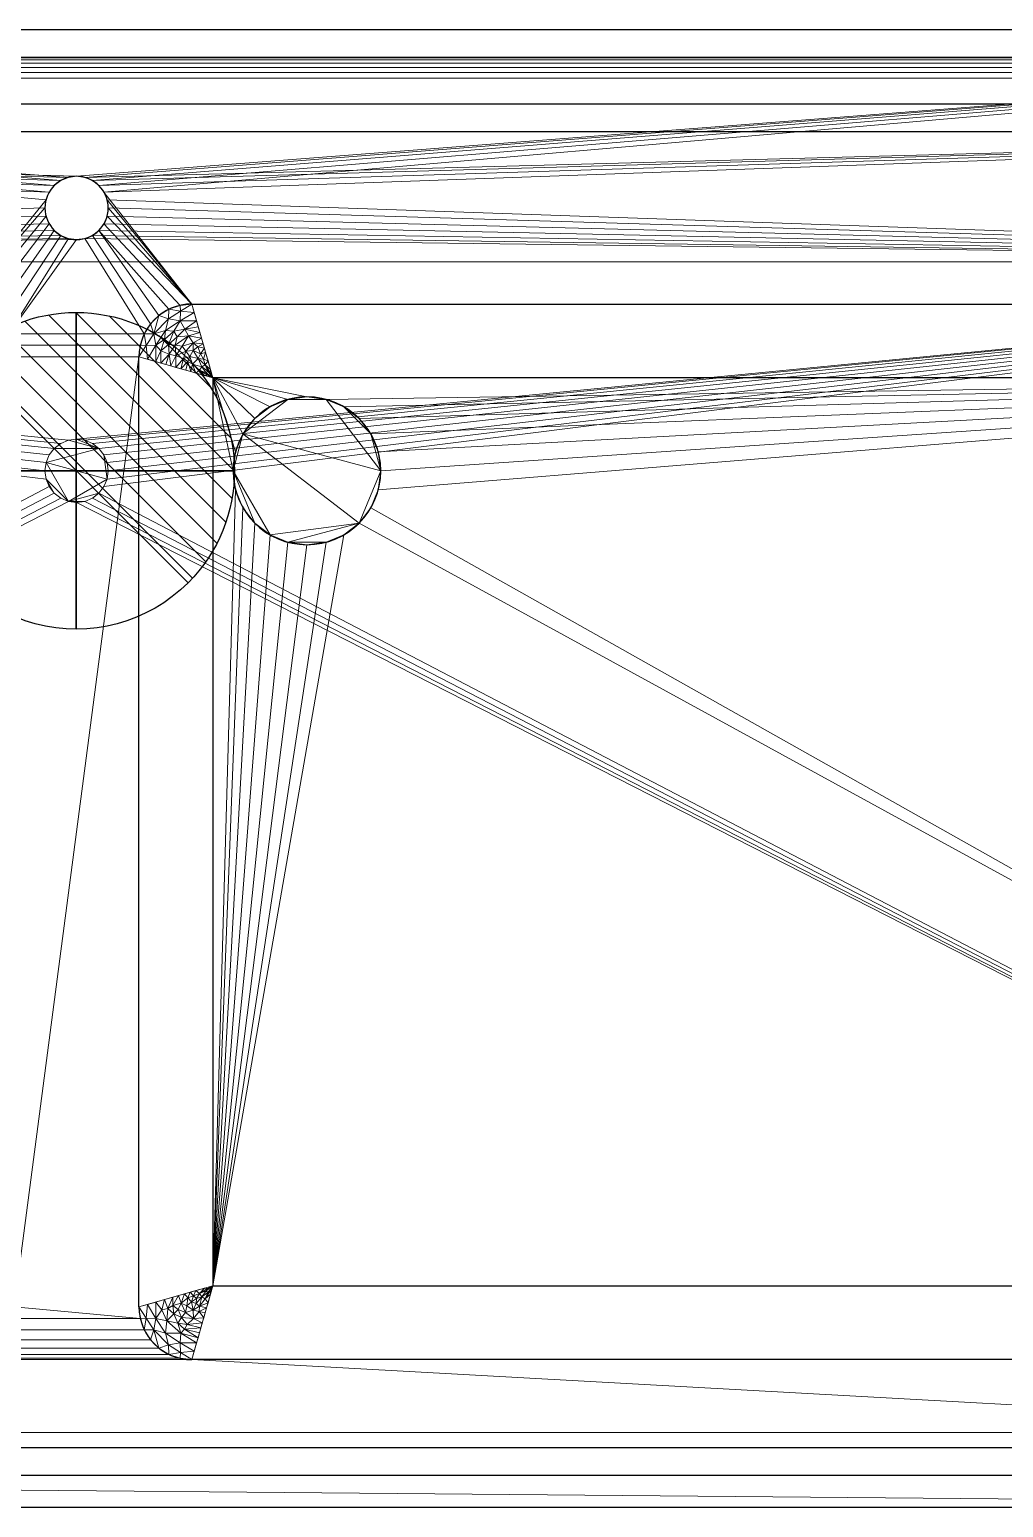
# Model space of a CAD drawing. Header units: millimetres. Extents: x -1 to 1801, y -701 to 1.
# Drawn here: x 878 to 1339, y -700 to 0 of the extents above; entities that cross this region are included whole.
import ezdxf

# ---------------------------------------------------------------- set-up
doc = ezdxf.new("R2010")
doc.units = ezdxf.units.MM
for name, color, linetype in [('IQ_200_2D', 1, 'Continuous'), ('IQ_200_3D', 1, 'Continuous'), ('IQ_204_2D', 7, 'Continuous'), ('IQ_204_3D', 7, 'Continuous'), ('IQ_CON_DRAIN_INT', 7, 'Continuous')]:
    doc.layers.add(name, color=color, linetype=linetype)

# ---------------------------------------------------------------- blocks, each defined once
blk = doc.blocks.new('*X1')
at = {"color": 0}
for p, q in [((313.993, 2209.039), (321.505, 2216.552)), ((314.108, 2207.74), (322.804, 2216.436)), ((314.158, 2210.619), (319.926, 2216.386)), ((314.399, 2206.617), (323.928, 2216.145)), ((314.821, 2205.625), (324.919, 2215.723)), ((315.101, 2212.976), (317.568, 2215.443)), ((315.354, 2204.743), (325.801, 2215.191)), ((315.985, 2203.96), (326.584, 2214.559))]:
    blk.add_line(p, q, dxfattribs=at)
blk = doc.blocks.new('drain')
blk.add_line((-2.121, -2.121), (2.121, 2.121))
at = {"extrusion": (-1, 0, 0)}
blk.add_line((0, 2.121, -2.121), (0, -2.121, 2.121), dxfattribs=at)
at = {"extrusion": (0, -1, 0)}
blk.add_line((-2.121, 0, -2.121), (2.121, 0, 2.121), dxfattribs=at)
at = {"extrusion": (-1, 0, 0)}
for start, end in [(45, 225), (225, 45)]:
    blk.add_arc((0, 0), 3, start, end, dxfattribs=at)
for start, end in [(45, 225), (225, 45)]:
    blk.add_arc((0, 0), 3, start, end)
at = {"extrusion": (0, -1, 0)}
for start, end in [(45, 225), (225, 45)]:
    blk.add_arc((0, 0), 3, start, end, dxfattribs=at)
at = {"xscale": 0.4000000000000909, "yscale": 0.4000000000000909, "zscale": 0.4000000000000909}
blk.add_blockref('*X1', (-128.597, -883.621), dxfattribs=at)
at = {"extrusion": (-1, 0, 0), "xscale": 0.3999999999999773, "yscale": 0.3999999999999773, "zscale": 0.3999999999999773}
blk.add_blockref('*X1', (-128.597, -883.621), dxfattribs=at)
at = {"extrusion": (0, -1, 0), "xscale": 0.4000000000000909, "yscale": 0.4000000000000909, "zscale": 0.4000000000000909}
blk.add_blockref('*X1', (-128.597, -883.621), dxfattribs=at)

msp = doc.modelspace()

# ---------------------------------------------------------------- linework, layer by layer
at = {"layer": 'IQ_200_2D'}
for p, q in [((0, 0), (1800, 0)), ((1800, -700), (0, -700))]:
    msp.add_line(p, q, dxfattribs=at)
at = {"layer": 'IQ_204_2D'}
for p, q in [((0, -13), (1800, -13)), ((90, -35.11), (1710, -35.11)), ((1710, -48.39), (90, -48.39)), ((954.59, -130), (1704.59, -130)), ((929.59, -605), (929.59, -155)), ((964.59, -165), (964.59, -595)), ((1694.59, -165), (964.59, -165)), ((964.59, -595), (1694.59, -595)), ((1704.59, -630), (954.59, -630)), ((90, -671.61), (1710, -671.61)), ((1710, -684.89), (90, -684.89))]:
    msp.add_line(p, q, dxfattribs=at)
for centre, radius, start, end in [((900, -84.5), 15, 360, 180), ((900, -84.5), 15, 180, 360), ((954.59, -155), 25, 90, 180), ((1009.19, -209), 35, 90, 270), ((1009.19, -209), 35, 270, 90), ((954.59, -605), 25, 180, 270)]:
    msp.add_arc(centre, radius, start, end, dxfattribs=at)

# ---------------------------------------------------------------- block references
at = {"layer": 'IQ_CON_DRAIN_INT', "xscale": -25, "yscale": 25, "zscale": 25}
msp.add_blockref('drain', (899.83, -209), dxfattribs=at)

# ---------------------------------------------------------------- meshes
at = {"layer": 'IQ_200_3D', "lineweight": 18}
mesh = msp.add_polyface(dxfattribs=at)
corners = [(1800, 0, 850), (1800, -700, 850), (0, -700, 850), (0, 0, 850), (1764.5, -110, 850), (35.5, -110, 850), (35.5, -664.5, 850), (1764.5, -664.5, 850), (915, -84.5, 850), (914.49, -80.62, 850), (912.99, -77, 850), (910.61, -73.89, 850), (907.5, -71.51, 850), (903.88, -70.01, 850), (900, -69.5, 850), (896.12, -70.01, 850), (892.5, -71.51, 850), (889.39, -73.89, 850), (887.01, -77, 850), (885.51, -80.62, 850), (885, -84.5, 850), (885.51, -88.38, 850), (887.01, -92, 850), (889.39, -95.11, 850), (892.5, -97.49, 850), (896.12, -98.99, 850), (900, -99.5, 850), (903.88, -98.99, 850), (907.5, -97.49, 850), (910.61, -95.11, 850), (912.99, -92, 850), (914.49, -88.38, 850)]
mesh.append_faces([[corners[k] for k in face] for face in [(29, 4, 28), (28, 4, 27), (9, 4, 8), (8, 4, 31), (24, 5, 23), (21, 5, 20), (16, 3, 15), (18, 3, 17)]], dxfattribs={"vtx0": -1, "vtx1": -1})
mesh.append_faces([[corners[k] for k in face] for face in [(1, 7, 4, 0), (4, 30, 31), (0, 13, 14), (5, 25, 26), (3, 18, 19)]], dxfattribs={"vtx0": -1, "vtx2": -1})
mesh.append_faces([[corners[k] for k in face] for face in [(29, 30, 4), (10, 11, 0), (12, 13, 0), (11, 12, 0), (22, 23, 5), (24, 25, 5), (21, 22, 5), (16, 17, 3)]], dxfattribs={"vtx1": -1, "vtx2": -1})
mesh.append_faces([[corners[k] for k in face] for face in [(9, 10, 0, 4), (19, 20, 5, 3)]], dxfattribs={"vtx1": -1, "vtx2": -1, "vtx3": -1})
mesh.append_faces([[corners[k] for k in face] for face in [(26, 27, 4, 5), (6, 7, 1, 2), (5, 6, 2, 3), (14, 15, 3, 0)]], dxfattribs={"vtx1": -1, "vtx3": -1})
mesh = msp.add_polyface(dxfattribs=at)
corners = [(1800, 0, 850), (0, 0, 850), (0, 0, 1000), (1800, 0, 1000)]
mesh.append_faces([[corners[k] for k in face] for face in [(0, 1, 2, 3)]])
mesh = msp.add_polyface(dxfattribs=at)
corners = [(1800, 0, 1000), (0, 0, 1000), (0, -13, 1000), (1800, -13, 1000)]
mesh.append_faces([[corners[k] for k in face] for face in [(0, 1, 2, 3)]])
mesh = msp.add_polyface(dxfattribs=at)
corners = [(1800, -13, 1000), (0, -13, 1000), (0, -13, 910), (1800, -13, 910)]
mesh.append_faces([[corners[k] for k in face] for face in [(0, 1, 2, 3)]])
mesh = msp.add_polyface(dxfattribs=at)
corners = [(1800, -23, 900), (1800, -20.41, 900.34), (1800, -18, 901.34), (1800, -15.93, 902.93), (1800, -14.34, 905), (1800, -13.34, 907.41), (1800, -13, 910), (0, -13, 910), (0, -13.34, 907.41), (0, -14.34, 905), (0, -15.93, 902.93), (0, -18, 901.34), (0, -20.41, 900.34), (0, -23, 900)]
mesh.append_faces([[corners[k] for k in face] for face in [(9, 4, 5, 8), (4, 9, 10, 3), (12, 1, 2, 11), (3, 10, 11, 2)]], dxfattribs={"vtx0": -1, "vtx2": -1})
mesh.append_faces([[corners[k] for k in face] for face in [(13, 0, 1, 12)]], dxfattribs={"vtx2": -1})
mesh.append_faces([[corners[k] for k in face] for face in [(5, 6, 7, 8)]], dxfattribs={"vtx3": -1})
mesh = msp.add_polyface(dxfattribs=at)
corners = [(1800, -700, 900), (1800, -23, 900), (0, -23, 900), (0, -700, 900), (90, -35.11, 900), (1710, -35.11, 900), (1729.38, -37.66, 900), (1747.44, -45.15, 900), (1762.95, -57.05, 900), (1774.85, -72.56, 900), (1782.34, -90.62, 900), (1784.89, -110, 900), (1784.89, -610, 900), (1782.34, -629.38, 900), (1774.85, -647.44, 900), (1762.95, -662.95, 900), (1747.44, -674.85, 900), (1729.38, -682.34, 900), (1710, -684.89, 900), (90, -684.89, 900), (70.62, -682.34, 900), (52.56, -674.85, 900), (37.05, -662.95, 900), (25.15, -647.44, 900), (17.66, -629.38, 900), (15.11, -610, 900), (15.11, -110, 900), (17.66, -90.62, 900), (25.15, -72.56, 900), (37.05, -57.05, 900), (52.56, -45.15, 900), (70.62, -37.66, 900)]
mesh.append_faces([[corners[k] for k in face] for face in [(9, 1, 8), (14, 0, 13), (31, 2, 30), (28, 2, 27), (21, 3, 20), (23, 3, 22)]], dxfattribs={"vtx0": -1, "vtx1": -1})
mesh.append_faces([[corners[k] for k in face] for face in [(1, 9, 10), (1, 11, 12, 0), (0, 14, 15), (0, 18, 19), (2, 28, 29), (3, 23, 24)]], dxfattribs={"vtx0": -1, "vtx2": -1})
mesh.append_faces([[corners[k] for k in face] for face in [(10, 11, 1), (5, 6, 1), (7, 8, 1), (6, 7, 1), (12, 13, 0), (15, 16, 0), (17, 18, 0), (16, 17, 0), (31, 4, 2), (29, 30, 2), (26, 27, 2), (21, 22, 3), (24, 25, 3)]], dxfattribs={"vtx1": -1, "vtx2": -1})
mesh.append_faces([[corners[k] for k in face] for face in [(4, 5, 1, 2), (25, 26, 2, 3), (19, 20, 3, 0)]], dxfattribs={"vtx1": -1, "vtx3": -1})
mesh = msp.add_polyface(dxfattribs=at)
corners = [(1710, -48.39, 890), (1710, -35.11, 900), (90, -35.11, 900), (90, -48.39, 890)]
mesh.append_faces([[corners[k] for k in face] for face in [(0, 1, 2, 3)]])
mesh = msp.add_polyface(dxfattribs=at)
corners = [(1710, -48.39, 890), (90, -48.39, 890), (66.42, -53.08, 890), (46.44, -66.44, 890), (33.08, -86.42, 890), (28.39, -110, 890), (28.39, -610, 890), (33.08, -633.58, 890), (46.44, -653.56, 890), (66.42, -666.92, 890), (90, -671.61, 890), (1710, -671.61, 890), (1733.58, -666.92, 890), (1753.56, -653.56, 890), (1766.92, -633.58, 890), (1771.61, -610, 890), (1771.61, -110, 890), (1766.92, -86.42, 890), (1753.56, -66.44, 890), (1733.58, -53.08, 890), (95.41, -130, 890), (845.41, -130, 890), (850.97, -130.63, 890), (856.26, -132.48, 890), (861, -135.46, 890), (864.96, -139.42, 890), (867.93, -144.16, 890), (869.78, -149.44, 890), (870.41, -155, 890), (870.41, -605, 890), (869.78, -610.56, 890), (867.93, -615.84, 890), (864.96, -620.58, 890), (861, -624.54, 890), (856.26, -627.52, 890), (850.97, -629.37, 890), (845.41, -630, 890), (95.41, -630, 890), (89.85, -629.37, 890), (84.56, -627.53, 890), (79.82, -624.55, 890), (75.86, -620.59, 890), (72.88, -615.85, 890), (71.03, -610.57, 890), (70.41, -605, 890), (70.41, -155, 890), (71.03, -149.44, 890), (72.88, -144.16, 890), (75.86, -139.42, 890), (79.82, -135.46, 890), (84.56, -132.48, 890), (89.84, -130.63, 890), (885, -84.5, 890), (885.51, -80.62, 890), (887.01, -77, 890), (889.39, -73.89, 890), (892.5, -71.51, 890), (896.12, -70.01, 890), (900, -69.5, 890), (903.88, -70.01, 890), (907.5, -71.51, 890), (910.61, -73.89, 890), (912.99, -77, 890), (914.49, -80.62, 890), (915, -84.5, 890), (914.49, -88.38, 890), (912.99, -92, 890), (910.61, -95.11, 890), (907.5, -97.49, 890), (903.88, -98.99, 890), (900, -99.5, 890), (896.12, -98.99, 890), (892.5, -97.49, 890), (889.39, -95.11, 890), (887.01, -92, 890), (885.51, -88.38, 890), (954.59, -130, 890), (1704.59, -130, 890), (1710.16, -130.63, 890), (1715.44, -132.48, 890), (1720.18, -135.46, 890), (1724.14, -139.42, 890), (1727.12, -144.16, 890), (1728.97, -149.44, 890), (1729.59, -155, 890), (1729.59, -605, 890), (1728.97, -610.57, 890), (1727.12, -615.85, 890), (1724.14, -620.59, 890), (1720.18, -624.55, 890), (1715.44, -627.53, 890), (1710.15, -629.37, 890), (1704.59, -630, 890), (954.59, -630, 890), (949.03, -629.37, 890), (943.74, -627.52, 890), (939, -624.54, 890), (935.04, -620.58, 890), (932.07, -615.84, 890), (930.22, -610.56, 890), (929.59, -605, 890), (929.59, -155, 890), (930.22, -149.44, 890), (932.07, -144.16, 890), (935.04, -139.42, 890), (939, -135.46, 890), (943.74, -132.48, 890), (949.03, -130.63, 890)]
mesh.append_faces([[corners[k] for k in face] for face in [(82, 16, 81), (65, 76, 64), (64, 76, 63), (63, 76, 62), (37, 10, 36), (38, 10, 37), (30, 99, 29), (42, 7, 41), (43, 7, 42), (45, 6, 44)]], dxfattribs={"vtx0": -1, "vtx1": -1})
mesh.append_faces([[corners[k] for k in face] for face in [(11, 93, 36, 10), (70, 26, 103, 69)]], dxfattribs={"vtx0": -1, "vtx1": -1, "vtx2": -1})
mesh.append_faces([[corners[k] for k in face] for face in [(12, 90, 91, 11), (15, 85, 86, 14), (16, 82, 83), (16, 83, 84), (27, 102, 103, 26), (28, 101, 102, 27), (78, 19, 0, 77), (68, 104, 105, 67), (69, 103, 104, 68), (0, 61, 62), (0, 59, 60), (0, 60, 61), (67, 105, 106), (9, 39, 40, 8), (8, 40, 41, 7), (5, 46, 47), (1, 56, 57), (1, 57, 58), (1, 54, 55), (1, 55, 56), (5, 48, 49, 4), (3, 50, 51, 2), (4, 49, 50, 3), (1, 20, 21), (5, 47, 48)]], dxfattribs={"vtx0": -1, "vtx2": -1})
mesh.append_faces([[corners[k] for k in face] for face in [(21, 53, 54, 1)]], dxfattribs={"vtx0": -1, "vtx2": -1, "vtx3": -1})
mesh.append_faces([[corners[k] for k in face] for face in [(11, 91, 92, 93), (29, 99, 100, 101)]], dxfattribs={"vtx0": -1, "vtx3": -1})
mesh.append_faces([[corners[k] for k in face] for face in [(87, 88, 14), (86, 87, 14), (70, 71, 26), (52, 53, 21), (28, 29, 101)]], dxfattribs={"vtx1": -1, "vtx2": -1})
mesh.append_faces([[corners[k] for k in face] for face in [(76, 77, 0, 62)]], dxfattribs={"vtx1": -1, "vtx2": -1, "vtx3": -1})
mesh.append_faces([[corners[k] for k in face] for face in [(13, 14, 88, 89), (12, 13, 89, 90), (84, 85, 15, 16), (93, 94, 35, 36), (95, 96, 33, 34), (94, 95, 34, 35), (97, 98, 31, 32), (98, 99, 30, 31), (96, 97, 32, 33), (79, 80, 17, 18), (80, 81, 16, 17), (106, 107, 66, 67), (78, 79, 18, 19), (107, 76, 65, 66), (58, 59, 0, 1), (38, 39, 9, 10), (43, 44, 6, 7), (45, 46, 5, 6), (71, 72, 25, 26), (72, 73, 24, 25), (74, 75, 22, 23), (73, 74, 23, 24), (75, 52, 21, 22), (51, 20, 1, 2)]], dxfattribs={"vtx1": -1, "vtx3": -1})
mesh = msp.add_polyface(dxfattribs=at)
corners = [(885, -84.5, 890), (885, -84.5, 850), (885.51, -80.62, 850), (887.01, -77, 850), (889.39, -73.89, 850), (892.5, -71.51, 850), (896.12, -70.01, 850), (900, -69.5, 850), (903.88, -70.01, 850), (907.5, -71.51, 850), (910.61, -73.89, 850), (912.99, -77, 850), (914.49, -80.62, 850), (915, -84.5, 850), (915, -84.5, 890), (914.49, -80.62, 890), (912.99, -77, 890), (910.61, -73.89, 890), (907.5, -71.51, 890), (903.88, -70.01, 890), (900, -69.5, 890), (896.12, -70.01, 890), (892.5, -71.51, 890), (889.39, -73.89, 890), (887.01, -77, 890), (885.51, -80.62, 890)]
mesh.append_faces([[corners[k] for k in face] for face in [(1, 2, 25, 0)]], dxfattribs={"vtx1": -1})
mesh.append_faces([[corners[k] for k in face] for face in [(11, 12, 15, 16), (10, 11, 16, 17), (8, 9, 18, 19), (9, 10, 17, 18), (7, 8, 19, 20), (5, 6, 21, 22), (4, 5, 22, 23), (2, 3, 24, 25), (3, 4, 23, 24), (20, 21, 6, 7)]], dxfattribs={"vtx1": -1, "vtx3": -1})
mesh.append_faces([[corners[k] for k in face] for face in [(12, 13, 14, 15)]], dxfattribs={"vtx3": -1})
mesh = msp.add_polyface(dxfattribs=at)
corners = [(885, -84.5, 850), (885, -84.5, 890), (885.51, -88.38, 890), (887.01, -92, 890), (889.39, -95.11, 890), (892.5, -97.49, 890), (896.12, -98.99, 890), (900, -99.5, 890), (903.88, -98.99, 890), (907.5, -97.49, 890), (910.61, -95.11, 890), (912.99, -92, 890), (914.49, -88.38, 890), (915, -84.5, 890), (915, -84.5, 850), (914.49, -88.38, 850), (912.99, -92, 850), (910.61, -95.11, 850), (907.5, -97.49, 850), (903.88, -98.99, 850), (900, -99.5, 850), (896.12, -98.99, 850), (892.5, -97.49, 850), (889.39, -95.11, 850), (887.01, -92, 850), (885.51, -88.38, 850)]
mesh.append_faces([[corners[k] for k in face] for face in [(2, 25, 0, 1)]], dxfattribs={"vtx0": -1})
mesh.append_faces([[corners[k] for k in face] for face in [(3, 24, 25, 2), (4, 23, 24, 3)]], dxfattribs={"vtx0": -1, "vtx2": -1})
mesh.append_faces([[corners[k] for k in face] for face in [(14, 15, 12, 13)]], dxfattribs={"vtx1": -1})
mesh.append_faces([[corners[k] for k in face] for face in [(20, 21, 6, 7), (4, 5, 22, 23), (21, 22, 5, 6), (18, 19, 8, 9), (17, 18, 9, 10), (15, 16, 11, 12), (16, 17, 10, 11), (7, 8, 19, 20)]], dxfattribs={"vtx1": -1, "vtx3": -1})
mesh = msp.add_polyface(dxfattribs=at)
corners = [(1764.5, -110, 480), (1764.5, -664.5, 480), (35.5, -664.5, 480), (35.5, -110, 480), (900, -224, 480), (903.88, -223.49, 480), (907.5, -221.99, 480), (910.61, -219.61, 480), (912.99, -216.5, 480), (914.49, -212.88, 480), (915, -209, 480), (914.49, -205.12, 480), (912.99, -201.5, 480), (910.61, -198.39, 480), (907.5, -196.01, 480), (903.88, -194.51, 480), (900, -194, 480), (896.12, -194.51, 480), (892.5, -196.01, 480), (889.39, -198.39, 480), (887.01, -201.5, 480), (885.51, -205.12, 480), (885, -209, 480), (885.51, -212.88, 480), (887.01, -216.5, 480), (889.39, -219.61, 480), (892.5, -221.99, 480), (896.12, -223.49, 480)]
mesh.append_faces([[corners[k] for k in face] for face in [(21, 3, 20), (13, 0, 12), (10, 0, 9), (5, 1, 4)]], dxfattribs={"vtx0": -1, "vtx1": -1})
mesh.append_faces([[corners[k] for k in face] for face in [(3, 21, 22), (3, 22, 23), (24, 2, 3, 23), (2, 24, 25), (2, 27, 4, 1), (0, 13, 14), (0, 10, 11), (1, 7, 8, 0)]], dxfattribs={"vtx0": -1, "vtx2": -1})
mesh.append_faces([[corners[k] for k in face] for face in [(17, 18, 3), (19, 20, 3), (18, 19, 3), (25, 26, 2), (26, 27, 2), (15, 16, 0), (14, 15, 0), (11, 12, 0), (6, 7, 1), (5, 6, 1), (8, 9, 0)]], dxfattribs={"vtx1": -1, "vtx2": -1})
mesh.append_faces([[corners[k] for k in face] for face in [(16, 17, 3, 0)]], dxfattribs={"vtx1": -1, "vtx3": -1})
mesh = msp.add_polyface(dxfattribs=at)
corners = [(35.5, -110, 480), (35.5, -110, 850), (1764.5, -110, 850), (1764.5, -110, 480)]
mesh.append_faces([[corners[k] for k in face] for face in [(0, 1, 2, 3)]])
mesh = msp.add_polyface(dxfattribs=at)
corners = [(964.59, -165, 520), (954.59, -130, 890), (949.03, -130.63, 890), (943.74, -132.48, 890), (939, -135.46, 890), (935.04, -139.42, 890), (932.07, -144.16, 890), (930.22, -149.44, 890), (929.59, -155, 890), (964.59, -165, 520), (964.59, -165, 520), (964.59, -165, 520), (964.59, -165, 520), (964.59, -165, 520), (964.59, -165, 520), (964.59, -165, 520), (960, -148.92, 690), (947.09, -160, 705), (937.63, -157.3, 805), (956.55, -162.7, 605), (962.3, -156.96, 605), (956.89, -138.04, 805), (959.33, -159.74, 590.31), (942.17, -142.58, 819.71), (963.44, -160.98, 562.5), (960.57, -163.85, 562.5), (933.61, -156.15, 847.5), (955.74, -134.02, 847.5), (962.25, -161.86, 557.25), (961.45, -162.65, 557.25), (936.56, -144.05, 852.75), (943.63, -136.97, 852.75), (958.44, -143.48, 747.5), (949.98, -149.89, 718.75), (951.82, -161.35, 655), (950.65, -155.73, 680), (955.23, -152, 672.58), (954.94, -158.51, 631.14), (960.99, -158.73, 589.69), (957.64, -155.83, 629.35), (961.15, -152.94, 647.5), (958.33, -161.4, 589.69), (937.58, -149.48, 820.32), (942.36, -158.65, 755), (943.57, -149.1, 770.52), (949.07, -137.99, 820.31), (951.29, -141.98, 776.25), (939.87, -152.23, 790.25), (941.62, -146.87, 797.71), (946.12, -142.83, 793.43), (947.62, -145.54, 764.47), (952.98, -145.12, 741.73), (946.72, -149.49, 744.05), (947.01, -154.57, 716.71), (943.85, -153.75, 748.39), (959.22, -146.2, 718.75), (955.19, -148.37, 704.37), (944.73, -159.32, 730), (940, -157.97, 780), (963.36, -162.46, 547.6), (962.05, -163.76, 547.6), (933.01, -149.67, 862.41), (949.26, -133.42, 862.4), (949.46, -160.68, 680), (951.82, -152.32, 690.11), (953.7, -154.85, 660.82), (952.72, -157.27, 655.55), (954.19, -162.03, 630), (960.12, -156.12, 616.74), (958.68, -153.65, 644.25), (960.57, -150.93, 668.75), (957.53, -150.28, 679.37), (957.67, -140.76, 776.25)]
mesh.append_faces([[corners[k] for k in face] for face in [(28, 29, 13), (60, 25, 9), (59, 28, 14), (29, 60, 11)]], dxfattribs={"vtx0": -1})
mesh.append_faces([[corners[k] for k in face] for face in [(8, 61, 7), (63, 35, 17), (20, 38, 24), (18, 42, 26), (43, 54, 58), (17, 53, 57), (7, 61, 6), (34, 66, 63), (67, 66, 34), (72, 46, 32)]], dxfattribs={"vtx0": -1, "vtx1": -1})
mesh.append_faces([[corners[k] for k in face] for face in [(22, 28, 38), (26, 42, 61), (44, 48, 47), (37, 39, 65), (64, 36, 56), (64, 53, 35), (22, 41, 29), (38, 59, 24), (61, 30, 6), (4, 30, 31), (23, 45, 31), (67, 37, 66), (31, 30, 23), (29, 28, 22), (23, 30, 42), (21, 45, 46), (51, 33, 56), (18, 47, 42), (17, 35, 53), (65, 35, 66), (68, 38, 20), (64, 35, 65), (41, 22, 37), (22, 38, 39), (22, 39, 37), (69, 68, 40), (60, 29, 41), (68, 39, 38), (44, 50, 49), (47, 58, 54), (45, 49, 46), (50, 44, 52), (62, 31, 45), (50, 51, 46), (49, 48, 44), (23, 42, 48), (54, 44, 47), (47, 48, 42), (23, 48, 49), (23, 49, 45), (50, 46, 49), (32, 46, 51), (52, 51, 50), (36, 69, 71), (33, 51, 52), (33, 52, 53), (54, 52, 44), (64, 33, 53), (54, 57, 53), (54, 53, 52), (56, 55, 51), (28, 59, 38), (25, 60, 41), (30, 61, 42), (27, 62, 45), (31, 62, 3), (35, 63, 66), (33, 64, 56), (36, 64, 65), (36, 65, 39), (37, 65, 66), (41, 37, 19), (69, 39, 68), (69, 36, 39), (16, 56, 71), (70, 71, 69), (36, 71, 56)]], dxfattribs={"vtx0": -1, "vtx1": -1, "vtx2": -1})
mesh.append_faces([[corners[k] for k in face] for face in [(62, 27, 1), (56, 16, 55), (54, 43, 57), (47, 18, 58)]], dxfattribs={"vtx0": -1, "vtx2": -1})
mesh.append_faces([[corners[k] for k in face] for face in [(0, 24, 59)]], dxfattribs={"vtx1": -1})
mesh.append_faces([[corners[k] for k in face] for face in [(4, 5, 30), (3, 4, 31), (5, 6, 30), (1, 2, 62), (19, 25, 41), (8, 26, 61), (2, 3, 62), (21, 27, 45), (40, 70, 69), (20, 40, 68), (72, 21, 46), (55, 32, 51), (67, 19, 37), (70, 16, 71)]], dxfattribs={"vtx1": -1, "vtx2": -1})
mesh = msp.add_polyface(dxfattribs=at)
corners = [(1694.59, -165, 520), (1704.59, -130, 890), (954.59, -130, 890), (964.59, -165, 520)]
mesh.append_faces([[corners[k] for k in face] for face in [(0, 1, 2, 3)]])
mesh = msp.add_polyface(dxfattribs=at)
corners = [(964.59, -165, 520), (929.59, -155, 890), (929.59, -605, 890), (964.59, -595, 520)]
mesh.append_faces([[corners[k] for k in face] for face in [(0, 1, 2, 3)]])
mesh = msp.add_polyface(dxfattribs=at)
corners = [(964.59, -165, 520), (964.59, -595, 520), (1694.59, -595, 520), (1694.59, -165, 520), (1009.19, -244, 520), (1000.13, -242.81, 520), (991.69, -239.31, 520), (984.44, -233.75, 520), (978.88, -226.5, 520), (975.38, -218.06, 520), (974.19, -209, 520), (975.38, -199.94, 520), (978.88, -191.5, 520), (984.44, -184.25, 520), (991.69, -178.69, 520), (1000.13, -175.19, 520), (1009.19, -174, 520), (1018.24, -175.19, 520), (1026.69, -178.69, 520), (1033.93, -184.25, 520), (1039.5, -191.5, 520), (1042.99, -199.94, 520), (1044.19, -209, 520), (1042.99, -218.06, 520), (1039.5, -226.5, 520), (1033.93, -233.75, 520), (1026.69, -239.31, 520), (1018.24, -242.81, 520)]
mesh.append_faces([[corners[k] for k in face] for face in [(6, 1, 5), (27, 1, 26), (14, 0, 13), (19, 3, 18)]], dxfattribs={"vtx0": -1, "vtx1": -1})
mesh.append_faces([[corners[k] for k in face] for face in [(1, 8, 9), (1, 6, 7), (1, 7, 8), (2, 24, 25), (3, 23, 24, 2), (0, 10, 11), (0, 11, 12), (0, 14, 15), (3, 19, 20), (3, 20, 21), (0, 16, 17, 3)]], dxfattribs={"vtx0": -1, "vtx2": -1})
mesh.append_faces([[corners[k] for k in face] for face in [(4, 5, 1), (27, 4, 1), (22, 23, 3), (12, 13, 0), (15, 16, 0), (17, 18, 3), (21, 22, 3)]], dxfattribs={"vtx1": -1, "vtx2": -1})
mesh.append_faces([[corners[k] for k in face] for face in [(0, 1, 9, 10), (25, 26, 1, 2)]], dxfattribs={"vtx1": -1, "vtx3": -1})
mesh = msp.add_polyface(dxfattribs=at)
corners = [(1009.19, -244, 500), (1018.24, -242.81, 500), (1026.69, -239.31, 500), (1033.93, -233.75, 500), (1039.5, -226.5, 500), (1042.99, -218.06, 500), (1044.19, -209, 500), (1042.99, -199.94, 500), (1039.5, -191.5, 500), (1033.93, -184.25, 500), (1026.69, -178.69, 500), (1018.24, -175.19, 500), (1009.19, -174, 500), (1000.13, -175.19, 500), (991.69, -178.69, 500), (984.44, -184.25, 500), (978.88, -191.5, 500), (975.38, -199.94, 500), (974.19, -209, 500), (975.38, -218.06, 500), (978.88, -226.5, 500), (984.44, -233.75, 500), (991.69, -239.31, 500), (1000.13, -242.81, 500)]
mesh.append_faces([[corners[k] for k in face] for face in [(16, 13, 14, 15), (8, 6, 7), (13, 11, 12)]], dxfattribs={"vtx0": -1})
mesh.append_faces([[corners[k] for k in face] for face in [(23, 3, 22)]], dxfattribs={"vtx0": -1, "vtx1": -1})
mesh.append_faces([[corners[k] for k in face] for face in [(16, 3, 6)]], dxfattribs={"vtx0": -1, "vtx1": -1, "vtx2": -1})
mesh.append_faces([[corners[k] for k in face] for face in [(18, 22, 3, 16), (11, 13, 16, 6)]], dxfattribs={"vtx0": -1, "vtx1": -1, "vtx2": -1, "vtx3": -1})
mesh.append_faces([[corners[k] for k in face] for face in [(9, 10, 8)]], dxfattribs={"vtx1": -1})
mesh.append_faces([[corners[k] for k in face] for face in [(21, 22, 18)]], dxfattribs={"vtx1": -1, "vtx2": -1})
mesh.append_faces([[corners[k] for k in face] for face in [(10, 11, 6, 8)]], dxfattribs={"vtx1": -1, "vtx2": -1, "vtx3": -1})
mesh.append_faces([[corners[k] for k in face] for face in [(16, 17, 18), (19, 20, 21, 18), (23, 0, 1), (4, 5, 6, 3)]], dxfattribs={"vtx2": -1})
mesh.append_faces([[corners[k] for k in face] for face in [(1, 2, 3, 23)]], dxfattribs={"vtx2": -1, "vtx3": -1})
mesh = msp.add_polyface(dxfattribs=at)
corners = [(1009.19, -244, 500), (1000.13, -242.81, 500), (991.69, -239.31, 500), (984.44, -233.75, 500), (978.88, -226.5, 500), (975.38, -218.06, 500), (974.19, -209, 500), (975.38, -199.94, 500), (978.88, -191.5, 500), (984.44, -184.25, 500), (991.69, -178.69, 500), (1000.13, -175.19, 500), (1009.19, -174, 500), (1009.19, -174, 520), (1000.13, -175.19, 520), (991.69, -178.69, 520), (984.44, -184.25, 520), (978.88, -191.5, 520), (975.38, -199.94, 520), (974.19, -209, 520), (975.38, -218.06, 520), (978.88, -226.5, 520), (984.44, -233.75, 520), (991.69, -239.31, 520), (1000.13, -242.81, 520), (1009.19, -244, 520)]
mesh.append_faces([[corners[k] for k in face] for face in [(14, 11, 12, 13), (1, 24, 25, 0)]], dxfattribs={"vtx0": -1})
mesh.append_faces([[corners[k] for k in face] for face in [(15, 10, 11, 14), (17, 8, 9, 16), (16, 9, 10, 15), (18, 7, 8, 17), (7, 18, 19, 6), (20, 5, 6, 19), (21, 4, 5, 20), (23, 2, 3, 22), (22, 3, 4, 21), (24, 1, 2, 23)]], dxfattribs={"vtx0": -1, "vtx2": -1})
mesh = msp.add_polyface(dxfattribs=at)
corners = [(1009.19, -174, 500), (1018.24, -175.19, 500), (1026.69, -178.69, 500), (1033.93, -184.25, 500), (1039.5, -191.5, 500), (1042.99, -199.94, 500), (1044.19, -209, 500), (1042.99, -218.06, 500), (1039.5, -226.5, 500), (1033.93, -233.75, 500), (1026.69, -239.31, 500), (1018.24, -242.81, 500), (1009.19, -244, 500), (1009.19, -244, 520), (1018.24, -242.81, 520), (1026.69, -239.31, 520), (1033.93, -233.75, 520), (1039.5, -226.5, 520), (1042.99, -218.06, 520), (1044.19, -209, 520), (1042.99, -199.94, 520), (1039.5, -191.5, 520), (1033.93, -184.25, 520), (1026.69, -178.69, 520), (1018.24, -175.19, 520), (1009.19, -174, 520)]
mesh.append_faces([[corners[k] for k in face] for face in [(14, 11, 12, 13), (1, 24, 25, 0)]], dxfattribs={"vtx0": -1})
mesh.append_faces([[corners[k] for k in face] for face in [(15, 10, 11, 14), (17, 8, 9, 16), (16, 9, 10, 15), (18, 7, 8, 17), (7, 18, 19, 6), (20, 5, 6, 19), (21, 4, 5, 20), (23, 2, 3, 22), (22, 3, 4, 21), (24, 1, 2, 23)]], dxfattribs={"vtx0": -1, "vtx2": -1})
mesh = msp.add_polyface(dxfattribs=at)
corners = [(954.59, -630, 890), (964.59, -595, 520), (964.59, -595, 520), (964.59, -595, 520), (964.59, -595, 520), (964.59, -595, 520), (964.59, -595, 520), (964.59, -595, 520), (964.59, -595, 520), (929.59, -605, 890), (930.22, -610.56, 890), (932.07, -615.84, 890), (935.04, -620.58, 890), (939, -624.54, 890), (943.74, -627.52, 890), (949.03, -629.37, 890), (945.67, -600.41, 720), (959.59, -612.5, 705), (956.89, -621.96, 805), (956.55, -597.3, 605), (962.3, -603.04, 605), (937.63, -602.7, 805), (959.33, -600.26, 590.31), (942.17, -617.42, 819.71), (960.57, -596.15, 562.5), (963.44, -599.02, 562.5), (933.61, -603.85, 847.5), (955.74, -625.98, 847.5), (961.45, -597.35, 557.25), (962.25, -598.14, 557.25), (936.56, -615.95, 852.75), (943.63, -623.03, 852.75), (951.11, -598.85, 662.5), (951.57, -607.6, 691.25), (958.24, -617.23, 755), (952.43, -613.3, 730), (946.07, -608.35, 737.42), (949.49, -617.49, 778.87), (958.33, -598.6, 589.69), (954.49, -602.64, 640.37), (960.94, -607.77, 655), (958.27, -604.61, 630), (960.99, -601.27, 589.69), (937.58, -610.52, 820.32), (942.74, -611.58, 780.66), (941.65, -601.55, 762.5), (949.07, -622.01, 820.31), (955.44, -599.74, 620.06), (953.83, -598.07, 633.75), (952.78, -600.76, 648.13), (949.6, -603.18, 685.26), (956.92, -601.1, 612.97), (956.62, -603.35, 629.17), (955.21, -606.6, 661.46), (955.46, -610.43, 692.53), (958.14, -607.27, 654.42), (962.05, -596.24, 547.6), (963.36, -597.54, 547.6), (933.01, -610.33, 862.41), (949.26, -626.58, 862.4), (958.92, -614.86, 730), (949.7, -610.01, 719.89), (948.07, -612.73, 749.18), (948.21, -606.23, 709.58), (945.65, -604.39, 725.94), (943.2, -605.71, 752.86), (940.38, -606.36, 781.54), (951.23, -615.54, 754.46), (957.57, -619.59, 780), (961.62, -605.41, 630), (952.25, -604.54, 668.1), (948.39, -599.63, 691.25), (960.27, -610.14, 680)]
mesh.append_faces([[corners[k] for k in face] for face in [(56, 28, 6), (57, 25, 1), (29, 57, 3)]], dxfattribs={"vtx0": -1})
mesh.append_faces([[corners[k] for k in face] for face in [(14, 31, 13), (12, 30, 11), (19, 38, 24), (45, 65, 16), (18, 46, 27), (32, 49, 48), (15, 59, 14), (40, 55, 72), (16, 64, 71)]], dxfattribs={"vtx0": -1, "vtx1": -1})
mesh.append_faces([[corners[k] for k in face] for face in [(56, 24, 38), (42, 22, 41), (54, 61, 35), (59, 31, 14), (30, 13, 31), (38, 19, 47), (17, 54, 35), (39, 47, 49), (22, 42, 29), (54, 33, 61), (23, 43, 30), (23, 30, 31), (59, 27, 46), (22, 28, 38), (29, 28, 22), (23, 31, 46), (41, 20, 42), (50, 49, 32), (37, 46, 18), (63, 50, 64), (67, 62, 37), (23, 44, 43), (36, 62, 61), (65, 45, 66), (44, 23, 37), (47, 39, 51), (53, 52, 39), (70, 39, 49), (53, 70, 33), (54, 53, 33), (51, 39, 52), (57, 29, 42), (58, 30, 43), (21, 43, 66), (62, 36, 44), (23, 46, 37), (64, 16, 65), (22, 38, 51), (48, 49, 47), (33, 70, 50), (63, 61, 33), (50, 71, 64), (47, 51, 38), (41, 22, 52), (51, 52, 22), (53, 41, 52), (53, 55, 41), (54, 72, 55), (55, 53, 54), (69, 41, 55), (28, 56, 38), (25, 57, 42), (26, 58, 43), (30, 58, 11), (31, 59, 46), (35, 61, 62), (36, 61, 63), (35, 62, 67), (37, 62, 44), (36, 63, 64), (50, 63, 33), (65, 36, 64), (65, 44, 36), (44, 65, 66), (44, 66, 43), (35, 67, 60), (37, 68, 67), (50, 70, 49), (39, 70, 53)]], dxfattribs={"vtx0": -1, "vtx1": -1, "vtx2": -1})
mesh.append_faces([[corners[k] for k in face] for face in [(58, 9, 10), (30, 12, 13), (59, 15, 0), (58, 26, 9), (67, 68, 34), (47, 19, 48), (66, 45, 21), (37, 18, 68), (50, 32, 71), (54, 17, 72)]], dxfattribs={"vtx0": -1, "vtx2": -1})
mesh.append_faces([[corners[k] for k in face] for face in [(8, 24, 56)]], dxfattribs={"vtx1": -1})
mesh.append_faces([[corners[k] for k in face] for face in [(20, 25, 42), (10, 11, 58), (21, 26, 43), (0, 27, 59), (40, 69, 55), (60, 17, 35), (34, 60, 67), (69, 20, 41)]], dxfattribs={"vtx1": -1, "vtx2": -1})
mesh.append_faces([[corners[k] for k in face] for face in [(29, 5, 28)]], dxfattribs={"vtx2": -1})
mesh = msp.add_polyface(dxfattribs=at)
corners = [(964.59, -595, 520), (954.59, -630, 890), (1704.59, -630, 890), (1694.59, -595, 520)]
mesh.append_faces([[corners[k] for k in face] for face in [(0, 1, 2, 3)]])
mesh = msp.add_polyface(dxfattribs=at)
corners = [(1764.5, -664.5, 480), (1764.5, -664.5, 850), (35.5, -664.5, 850), (35.5, -664.5, 480)]
mesh.append_faces([[corners[k] for k in face] for face in [(0, 1, 2, 3)]])
mesh = msp.add_polyface(dxfattribs=at)
corners = [(90, -671.61, 890), (90, -684.89, 900), (1710, -684.89, 900), (1710, -671.61, 890)]
mesh.append_faces([[corners[k] for k in face] for face in [(0, 1, 2, 3)]])
mesh = msp.add_polyface(dxfattribs=at)
corners = [(1800, -700, 900), (0, -700, 900), (0, -700, 850), (1800, -700, 850)]
mesh.append_faces([[corners[k] for k in face] for face in [(0, 1, 2, 3)]])
at = {"layer": 'IQ_204_3D', "lineweight": 18}
mesh = msp.add_polyface(dxfattribs=at)
corners = [(900, -194, 470), (903.88, -194.51, 470), (907.5, -196.01, 470), (910.61, -198.39, 470), (912.99, -201.5, 470), (914.49, -205.12, 470), (915, -209, 470), (914.49, -212.88, 470), (912.99, -216.5, 470), (910.61, -219.61, 470), (907.5, -221.99, 470), (903.88, -223.49, 470), (900, -224, 470), (896.12, -223.49, 470), (892.5, -221.99, 470), (889.39, -219.61, 470), (887.01, -216.5, 470), (885.51, -212.88, 470), (885, -209, 470), (885.51, -205.12, 470), (887.01, -201.5, 470), (889.39, -198.39, 470), (892.5, -196.01, 470), (896.12, -194.51, 470)]
mesh.append_faces([[corners[k] for k in face] for face in [(13, 11, 12), (17, 15, 16)]], dxfattribs={"vtx0": -1})
mesh.append_faces([[corners[k] for k in face] for face in [(19, 13, 17, 18)]], dxfattribs={"vtx0": -1, "vtx1": -1})
mesh.append_faces([[corners[k] for k in face] for face in [(19, 7, 13)]], dxfattribs={"vtx0": -1, "vtx1": -1, "vtx2": -1})
mesh.append_faces([[corners[k] for k in face] for face in [(7, 19, 3, 4)]], dxfattribs={"vtx0": -1, "vtx1": -1, "vtx3": -1})
mesh.append_faces([[corners[k] for k in face] for face in [(10, 11, 13, 9), (23, 0, 3)]], dxfattribs={"vtx1": -1, "vtx2": -1})
mesh.append_faces([[corners[k] for k in face] for face in [(5, 6, 7, 4)]], dxfattribs={"vtx2": -1})
mesh.append_faces([[corners[k] for k in face] for face in [(7, 8, 9, 13), (13, 14, 15, 17), (21, 22, 23, 3), (19, 20, 21, 3)]], dxfattribs={"vtx2": -1, "vtx3": -1})
mesh.append_faces([[corners[k] for k in face] for face in [(0, 1, 2, 3)]], dxfattribs={"vtx3": -1})
mesh = msp.add_polyface(dxfattribs=at)
corners = [(900, -194, 470), (896.12, -194.51, 470), (892.5, -196.01, 470), (889.39, -198.39, 470), (887.01, -201.5, 470), (885.51, -205.12, 470), (885, -209, 470), (885.51, -212.88, 470), (887.01, -216.5, 470), (889.39, -219.61, 470), (892.5, -221.99, 470), (896.12, -223.49, 470), (900, -224, 470), (900, -224, 480), (896.12, -223.49, 480), (892.5, -221.99, 480), (889.39, -219.61, 480), (887.01, -216.5, 480), (885.51, -212.88, 480), (885, -209, 480), (885.51, -205.12, 480), (887.01, -201.5, 480), (889.39, -198.39, 480), (892.5, -196.01, 480), (896.12, -194.51, 480), (900, -194, 480)]
mesh.append_faces([[corners[k] for k in face] for face in [(13, 14, 11, 12), (0, 1, 24, 25)]], dxfattribs={"vtx1": -1})
mesh.append_faces([[corners[k] for k in face] for face in [(14, 15, 10, 11), (16, 17, 8, 9), (15, 16, 9, 10), (17, 18, 7, 8), (6, 7, 18, 19), (19, 20, 5, 6), (20, 21, 4, 5), (22, 23, 2, 3), (21, 22, 3, 4), (23, 24, 1, 2)]], dxfattribs={"vtx1": -1, "vtx3": -1})
mesh = msp.add_polyface(dxfattribs=at)
corners = [(900, -224, 470), (903.88, -223.49, 470), (907.5, -221.99, 470), (910.61, -219.61, 470), (912.99, -216.5, 470), (914.49, -212.88, 470), (915, -209, 470), (914.49, -205.12, 470), (912.99, -201.5, 470), (910.61, -198.39, 470), (907.5, -196.01, 470), (903.88, -194.51, 470), (900, -194, 470), (900, -194, 480), (903.88, -194.51, 480), (907.5, -196.01, 480), (910.61, -198.39, 480), (912.99, -201.5, 480), (914.49, -205.12, 480), (915, -209, 480), (914.49, -212.88, 480), (912.99, -216.5, 480), (910.61, -219.61, 480), (907.5, -221.99, 480), (903.88, -223.49, 480), (900, -224, 480)]
mesh.append_faces([[corners[k] for k in face] for face in [(13, 14, 11, 12), (0, 1, 24, 25)]], dxfattribs={"vtx1": -1})
mesh.append_faces([[corners[k] for k in face] for face in [(14, 15, 10, 11), (16, 17, 8, 9), (15, 16, 9, 10), (17, 18, 7, 8), (6, 7, 18, 19), (19, 20, 5, 6), (20, 21, 4, 5), (22, 23, 2, 3), (21, 22, 3, 4), (23, 24, 1, 2)]], dxfattribs={"vtx1": -1, "vtx3": -1})

doc.saveas('drawing.dxf')
